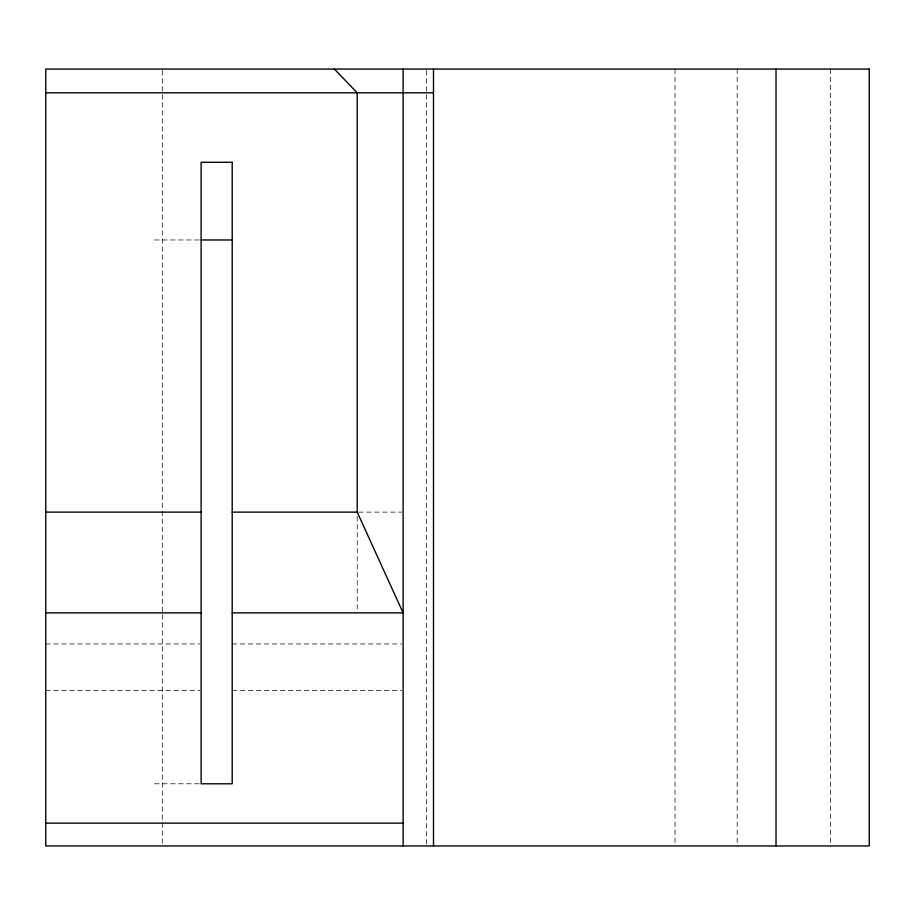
<?xml version="1.0" encoding="UTF-8"?>
<svg xmlns="http://www.w3.org/2000/svg" width="915" height="915" viewBox="0 0 915 915"><rect width="100%" height="100%" fill="white"/><g stroke="black" fill="none" stroke-linecap="round" stroke-linejoin="round"><path stroke-width="0.69" stroke-dasharray="4.58 3.43" d="M154.509 239.97L199.71 239.97M358.6 512.125L401.731 512.125M45.75 643.954L199.699 643.954M232.204 643.954L401.696 643.954M45.75 690.562L199.699 690.562M232.204 690.562L401.696 690.562M154.509 783.789L199.71 783.789M830.408 69.06L830.408 844.511M737.181 69.06L737.181 844.511M675.03 69.06L675.03 844.511M426.424 70.489L426.424 844.511M357.216 516.38L357.216 611.46M162.287 70.489L162.287 613.164M162.287 614.594L162.287 844.511"/><path stroke-width="1.37" d="M433.493 845.94L433.493 69.06M45.75 92.804L433.401 92.804M201.128 239.97L232.204 239.97M45.75 512.125L201.128 512.125M232.204 512.125L357.216 512.125L403.115 612.878L232.204 612.878M45.75 612.878L201.128 612.878M45.75 823.145L403.115 823.145M334.352 69.06L357.216 92.804L357.216 512.125M776.023 69.06L776.023 845.94M403.115 69.06L403.115 845.94M869.25 69.06L45.75 69.06L45.75 845.94L869.25 845.94L869.25 69.06M232.204 162.287L201.128 162.287L201.128 783.789L232.204 783.789L232.204 162.287"/></g></svg>
